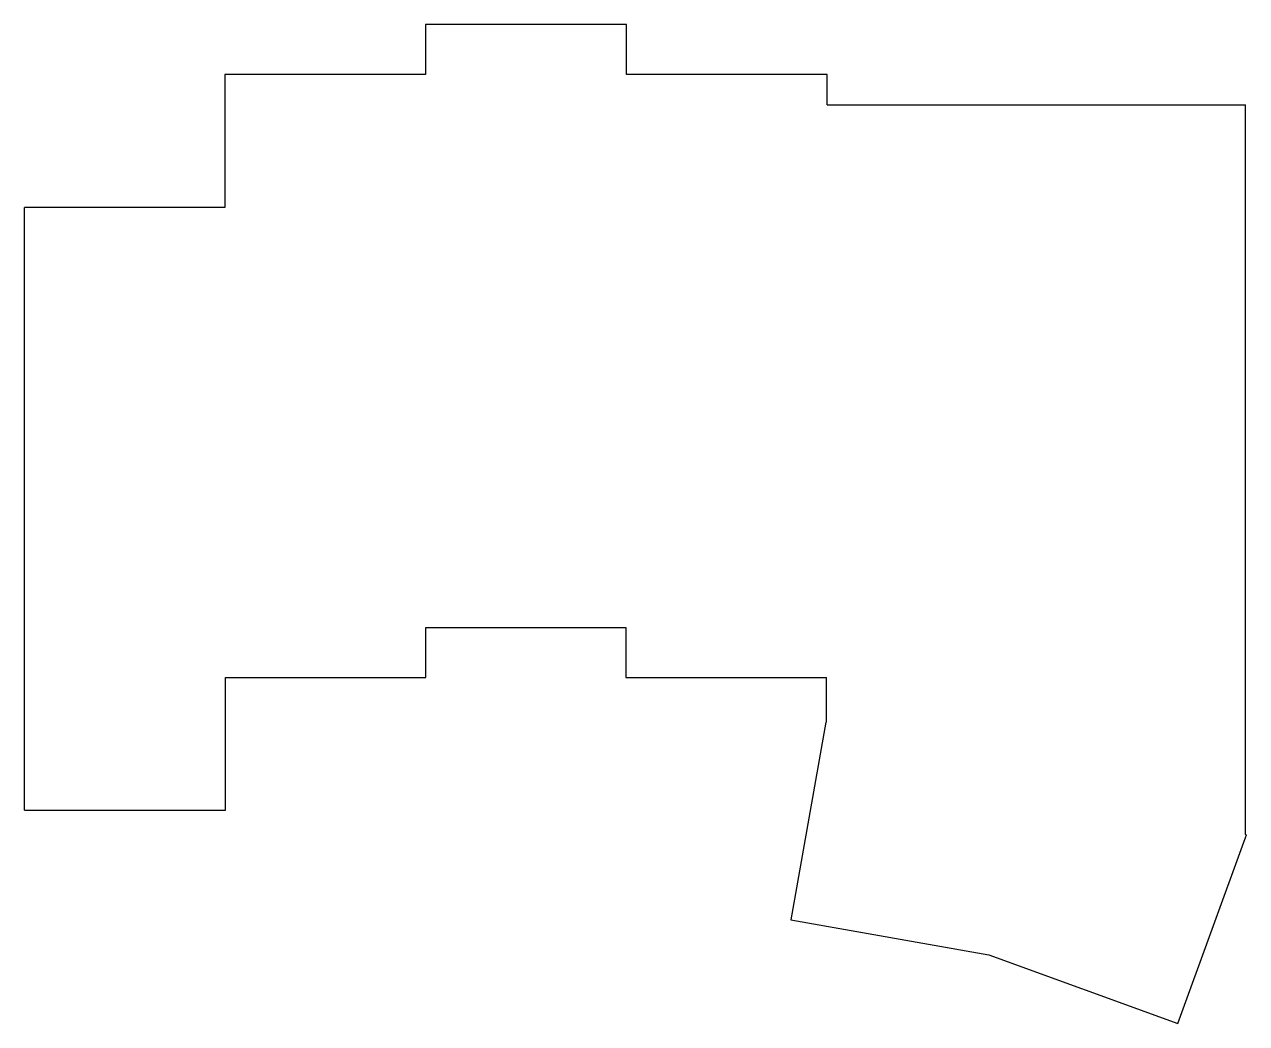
# Model space of a CAD drawing. Header units: millimetres. Extents: x -10 to 106, y -30 to 65.
import ezdxf

# ---------------------------------------------------------------- set-up
doc = ezdxf.new("R2010")
doc.units = ezdxf.units.MM

msp = doc.modelspace()

# ---------------------------------------------------------------- linework, layer by layer
for p, q in [((47.52, 64.96), (28.48, 64.96)), ((28.48, 64.96), (28.48, 60.2)), ((47.52, 60.2), (47.52, 64.96)), ((28.48, 60.2), (9.47, 60.2)), ((9.47, 60.2), (9.47, 47.62)), ((66.53, 60.2), (47.52, 60.2)), ((66.53, 57.34), (66.53, 60.2)), ((66.53, 57.34), (106.19, 57.34)), ((106.19, -11.81), (106.19, 57.34)), ((-9.53, -9.53), (-9.53, 47.62)), ((9.47, 47.62), (-9.53, 47.62)), ((28.52, 3.05), (28.52, 7.81)), ((28.52, 7.81), (47.48, 7.81)), ((47.48, 7.81), (47.48, 3.05)), ((9.53, -9.53), (9.53, 3.05)), ((9.53, 3.05), (28.52, 3.05)), ((47.48, 3.05), (66.47, 3.05)), ((66.47, -1.17), (66.47, 3.05)), ((66.42, -1.16), (63.11, -19.92)), ((66.47, -1.17), (66.42, -1.16)), ((-9.53, -9.53), (9.53, -9.53)), ((99.77, -29.74), (106.16, -12.19)), ((106.16, -12.19), (106.19, -12.19)), ((106.29, -11.84), (106.19, -11.81)), ((106.19, -12.1), (106.29, -11.84)), ((106.19, -12.19), (106.19, -12.1)), ((63.11, -19.92), (81.87, -23.23)), ((81.87, -23.23), (99.77, -29.74))]:
    msp.add_line(p, q)

doc.saveas('drawing.dxf')
